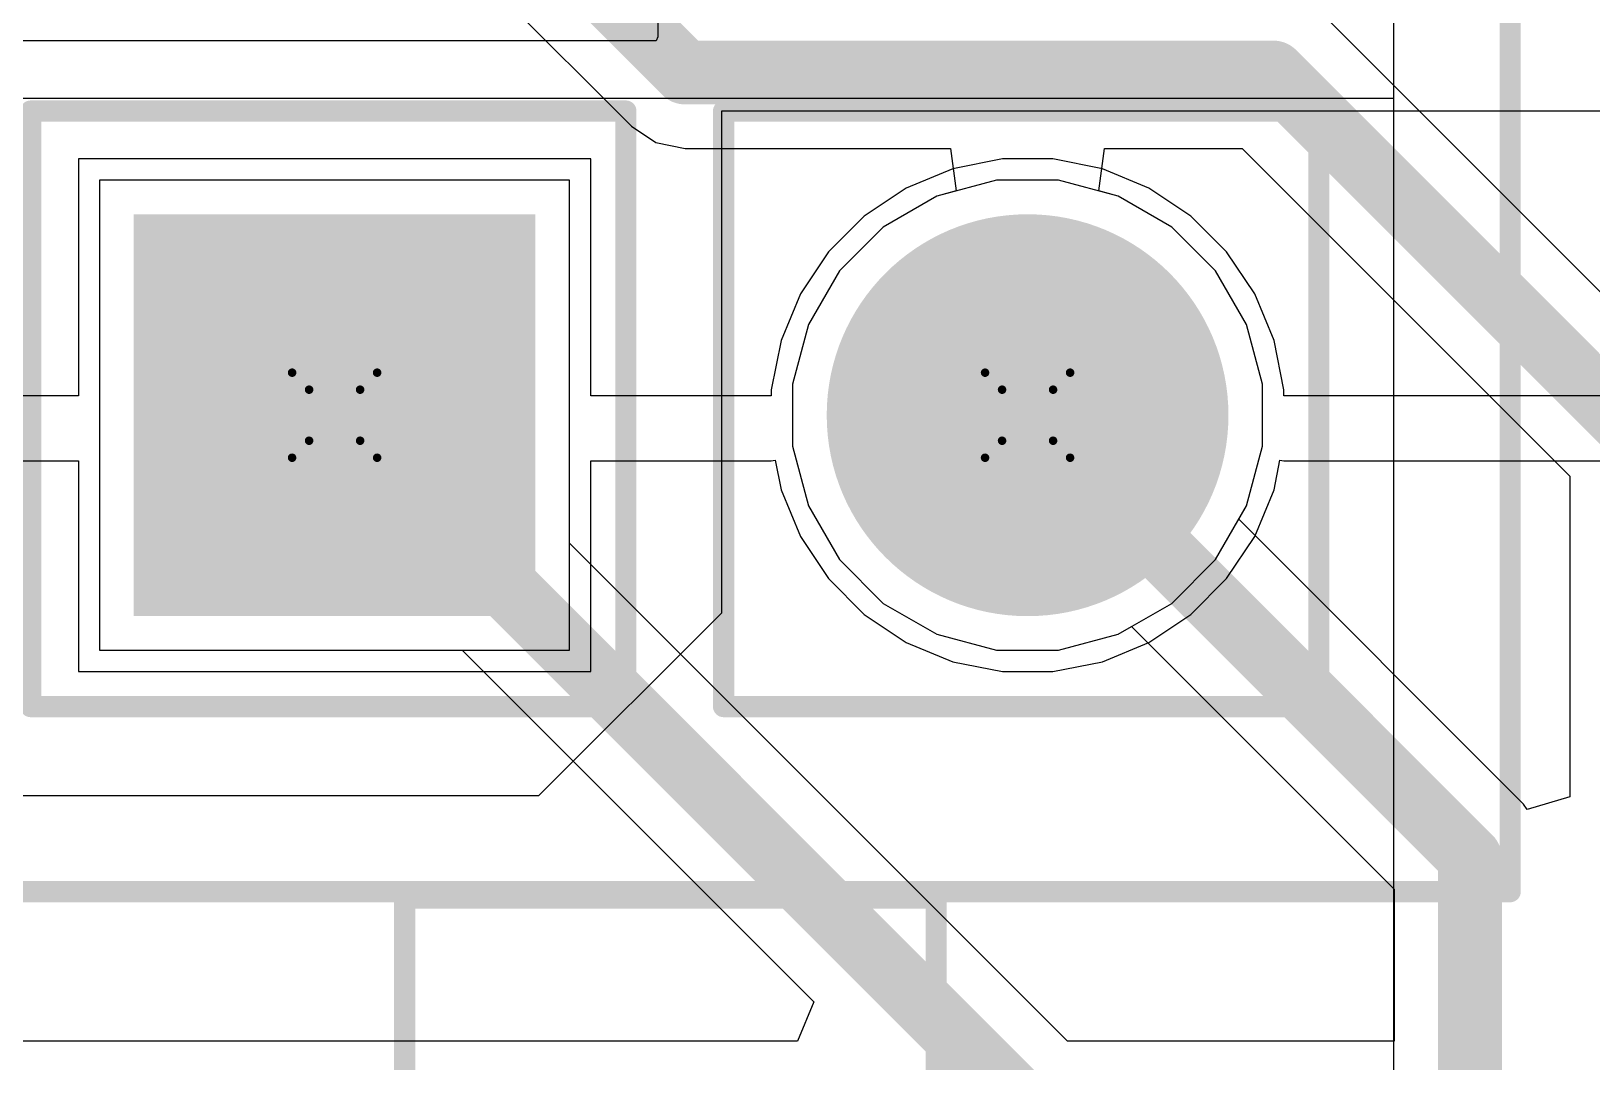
# Model space of a CAD drawing. Header units: inches. Extents: x 0 to 5379, y 0 to 5429.
# Drawn here: x 39.49 to 48.81, y 207.02 to 213.17 of the extents above; entities that cross this region are included whole.
import ezdxf

# ---------------------------------------------------------------- set-up
doc = ezdxf.new("R2010")
doc.units = ezdxf.units.IN
for name, color, linetype in [('Bottom Layer', 5, 'Continuous'), ('Bottom Solder', 6, 'Continuous'), ('Drill Drawing', 1, 'Continuous'), ('GND01', 16, 'Continuous'), ('GND02', 76, 'Continuous'), ('Multi-Layer', 9, 'Continuous'), ('Pad Holes', 156, 'Continuous'), ('PWR', 156, 'Continuous'), ('SIG 01', 90, 'Continuous'), ('Top Layer', 1, 'Continuous'), ('Top Overlay', 2, 'Continuous'), ('Top Solder', 216, 'Continuous')]:
    doc.layers.add(name, color=color, linetype=linetype)

# ---------------------------------------------------------------- blocks, each defined once
blk = doc.blocks.new('1_770174_0_798')
at = {"layer": 'Bottom Layer'}
h = blk.add_hatch(color=5, dxfattribs=at)
edge = h.paths.add_edge_path()
edge.add_arc((-4.295038399999999, 2.0699476), 1.1499977, 0, 360)
blk.add_hatch(color=5, dxfattribs=at).paths.add_polyline_path([(-1.3050901, 3.2199453), (0.9949053, 3.2199453), (0.9949053, 0.9199499), (-1.3050901, 0.9199499)])
at = {"layer": 'Bottom Solder'}
h = blk.add_hatch(color=6, dxfattribs=at)
edge = h.paths.add_edge_path()
edge.add_arc((-4.295038399999999, 2.0699476), 1.1999976, 0, 360)
blk.add_hatch(color=6, dxfattribs=at).paths.add_polyline_path([(-1.35509, 3.2699452), (1.0449052, 3.2699452), (1.0449052, 0.86995), (-1.35509, 0.86995)])
at = {"layer": 'GND01'}
h = blk.add_hatch(color=16, dxfattribs=at)
edge = h.paths.add_edge_path()
edge.add_arc((-4.295038399999999, 2.0699476), 1.1499977, 0, 360)
blk.add_hatch(color=16, dxfattribs=at).paths.add_polyline_path([(-1.3050901, 3.2199453), (0.9949053, 3.2199453), (0.9949053, 0.9199499), (-1.3050901, 0.9199499)])
at = {"layer": 'GND02'}
h = blk.add_hatch(color=76, dxfattribs=at)
edge = h.paths.add_edge_path()
edge.add_arc((-4.295038399999999, 2.0699476), 1.1499977, 0, 360)
blk.add_hatch(color=76, dxfattribs=at).paths.add_polyline_path([(-1.3050901, 3.2199453), (0.9949053, 3.2199453), (0.9949053, 0.9199499), (-1.3050901, 0.9199499)])
at = {"layer": 'Multi-Layer'}
h = blk.add_hatch(color=9, dxfattribs=at)
edge = h.paths.add_edge_path()
edge.add_arc((-4.295038399999999, 2.0699476), 1.1499977, 0, 360)
blk.add_hatch(color=9, dxfattribs=at).paths.add_polyline_path([(-1.3050901, 3.2199453), (0.9949053, 3.2199453), (0.9949053, 0.9199499), (-1.3050901, 0.9199499)])
at = {"layer": 'Pad Holes'}
h = blk.add_hatch(color=7, dxfattribs=at)
edge = h.paths.add_edge_path()
edge.add_arc((-4.2949876, 2.0699476), 0.6999985999999999, 0, 360)
h = blk.add_hatch(color=7, dxfattribs=at)
edge = h.paths.add_edge_path()
edge.add_arc((-0.1550924, 2.0699476), 0.6999985999999999, 0, 360)
at = {"layer": 'PWR'}
h = blk.add_hatch(color=156, dxfattribs=at)
edge = h.paths.add_edge_path()
edge.add_arc((-4.295038399999999, 2.0699476), 1.1499977, 0, 360)
blk.add_hatch(color=156, dxfattribs=at).paths.add_polyline_path([(-1.3050901, 3.2199453), (0.9949053, 3.2199453), (0.9949053, 0.9199499), (-1.3050901, 0.9199499)])
at = {"layer": 'SIG 01'}
h = blk.add_hatch(color=90, dxfattribs=at)
edge = h.paths.add_edge_path()
edge.add_arc((-4.295038399999999, 2.0699476), 1.1499977, 0, 360)
blk.add_hatch(color=90, dxfattribs=at).paths.add_polyline_path([(-1.3050901, 3.2199453), (0.9949053, 3.2199453), (0.9949053, 0.9199499), (-1.3050901, 0.9199499)])
at = {"layer": 'Top Layer'}
h = blk.add_hatch(color=1, dxfattribs=at)
edge = h.paths.add_edge_path()
edge.add_arc((-4.295038399999999, 2.0699476), 1.1499977, 0, 360)
blk.add_hatch(color=1, dxfattribs=at).paths.add_polyline_path([(-1.3050901, 3.2199453), (0.9949053, 3.2199453), (0.9949053, 0.9199499), (-1.3050901, 0.9199499)])
at = {"layer": 'Top Solder'}
h = blk.add_hatch(color=216, dxfattribs=at)
edge = h.paths.add_edge_path()
edge.add_arc((-4.295038399999999, 2.0699476), 1.1999976, 0, 360)
blk.add_hatch(color=216, dxfattribs=at).paths.add_polyline_path([(-1.35509, 3.2699452), (1.0449052, 3.2699452), (1.0449052, 0.86995), (-1.35509, 0.86995)])
at = {"layer": 'Top Overlay'}
for points in [[(-3.7489384, 6.0958476, 0.127, 0.127, 0), (-3.7489384, 4.9528476, 0.127, 0.127, 0)], [(-0.5739384, 6.0958476, 0.127, 0.127, 0), (-0.5739384, 4.9528476, 0.127, 0.127, 0)], [(-7.178065399999999, 4.9149762, 0.127, 0.127, 0), (-7.178065399999999, -4.915027, 0.127, 0.127, 0)], [(2.6899362, 4.9149762, 0.127, 0.127, 0), (-7.178065399999999, 4.9149762, 0.127, 0.127, 0)], [(-0.5739384, 4.9528476, 0.127, 0.127, 0), (-3.7489384, 4.9528476, 0.127, 0.127, 0)], [(-2.4789384, 3.809847599999999, 0.127, 0.127, 0), (-6.0349384, 3.809847599999999, 0.127, 0.127, 0)], [(-6.0349384, 3.809847599999999, 0.127, 0.127, 0), (-6.0349384, 0.2538476, 0.127, 0.127, 0)], [(-2.4789384, 3.809847599999999, 0.127, 0.127, 0), (-2.4789384, 0.2538476, 0.127, 0.127, 0)], [(1.6610076, 3.809847599999999, 0.127, 0.127, 0), (-1.8949924, 3.809847599999999, 0.127, 0.127, 0)], [(-1.8949924, 3.809847599999999, 0.127, 0.127, 0), (-1.8949924, 0.2538476, 0.127, 0.127, 0)], [(1.6610076, 3.809847599999999, 0.127, 0.127, 0), (1.6610076, 0.2538476, 0.127, 0.127, 0)], [(-2.4789384, 0.2538476, 0.127, 0.127, 0), (-6.0349384, 0.2538476, 0.127, 0.127, 0)], [(1.6610076, 0.2538476, 0.127, 0.127, 0), (-1.8949924, 0.2538476, 0.127, 0.127, 0)]]:
    blk.add_lwpolyline(points, format="xyseb", dxfattribs=at)
for points in [[(-7.2098154, 4.9149762, 0.0635, 0.0635, 1), (-7.1463154, 4.9149762, 0.0635, 0.0635, 1)], [(-7.2098154, 4.9149762, 0.0635, 0.0635, 1), (-7.1463154, 4.9149762, 0.0635, 0.0635, 1)], [(-3.7806884, 4.9528476, 0.0635, 0.0635, 1), (-3.7171884, 4.9528476, 0.0635, 0.0635, 1)], [(-3.7806884, 4.9528476, 0.0635, 0.0635, 1), (-3.7171884, 4.9528476, 0.0635, 0.0635, 1)], [(-0.6056883999999999, 4.9528476, 0.0635, 0.0635, 1), (-0.5421884, 4.9528476, 0.0635, 0.0635, 1)], [(-0.6056883999999999, 4.9528476, 0.0635, 0.0635, 1), (-0.5421884, 4.9528476, 0.0635, 0.0635, 1)], [(-6.066688399999999, 3.809847599999999, 0.0635, 0.0635, 1), (-6.0031884, 3.809847599999999, 0.0635, 0.0635, 1)], [(-6.066688399999999, 3.809847599999999, 0.0635, 0.0635, 1), (-6.0031884, 3.809847599999999, 0.0635, 0.0635, 1)], [(-2.5106884, 3.809847599999999, 0.0635, 0.0635, 1), (-2.4471884, 3.809847599999999, 0.0635, 0.0635, 1)], [(-2.5106884, 3.809847599999999, 0.0635, 0.0635, 1), (-2.4471884, 3.809847599999999, 0.0635, 0.0635, 1)], [(-1.9267424, 3.809847599999999, 0.0635, 0.0635, 1), (-1.8632424, 3.809847599999999, 0.0635, 0.0635, 1)], [(-1.9267424, 3.809847599999999, 0.0635, 0.0635, 1), (-1.8632424, 3.809847599999999, 0.0635, 0.0635, 1)], [(1.6292576, 3.809847599999999, 0.0635, 0.0635, 1), (1.6927576, 3.809847599999999, 0.0635, 0.0635, 1)], [(1.6292576, 3.809847599999999, 0.0635, 0.0635, 1), (1.6927576, 3.809847599999999, 0.0635, 0.0635, 1)], [(-6.066688399999999, 0.2538476, 0.0635, 0.0635, 1), (-6.0031884, 0.2538476, 0.0635, 0.0635, 1)], [(-6.066688399999999, 0.2538476, 0.0635, 0.0635, 1), (-6.0031884, 0.2538476, 0.0635, 0.0635, 1)], [(-2.5106884, 0.2538476, 0.0635, 0.0635, 1), (-2.4471884, 0.2538476, 0.0635, 0.0635, 1)], [(-2.5106884, 0.2538476, 0.0635, 0.0635, 1), (-2.4471884, 0.2538476, 0.0635, 0.0635, 1)], [(-1.9267424, 0.2538476, 0.0635, 0.0635, 1), (-1.8632424, 0.2538476, 0.0635, 0.0635, 1)], [(-1.9267424, 0.2538476, 0.0635, 0.0635, 1), (-1.8632424, 0.2538476, 0.0635, 0.0635, 1)], [(1.6292576, 0.2538476, 0.0635, 0.0635, 1), (1.6927576, 0.2538476, 0.0635, 0.0635, 1)], [(1.6292576, 0.2538476, 0.0635, 0.0635, 1), (1.6927576, 0.2538476, 0.0635, 0.0635, 1)]]:
    blk.add_lwpolyline(points, format="xyseb", close=True, dxfattribs=at)

msp = doc.modelspace()

# ---------------------------------------------------------------- linework, layer by layer
at = {"layer": 'Bottom Layer'}
for p, q in [((47.62630048, 219.61155976), (47.62630048, 156.0826952)), ((37.5859675, 212.7758), (47.62630048, 212.7758)), ((47.62630048, 212.7758), (47.62630048, 169.3922952)), ((45.25452214, 212.28571462), (44.89743877999999, 212.19003536)), ((45.6242039, 212.28571462), (45.25452214, 212.28571462)), ((45.98128725999999, 212.19003536), (45.6242039, 212.28571462)), ((44.89743877999999, 212.19003536), (44.57728702, 212.00519448)), ((46.30143902, 212.00519448), (45.98128725999999, 212.19003536)), ((44.57728702, 212.00519448), (44.31588546, 211.74379292)), ((46.56284058, 211.74379292), (46.30143902, 212.00519448)), ((44.31588546, 211.74379292), (44.13104457999999, 211.42364116)), ((46.74768146, 211.42364116), (46.56284058, 211.74379292)), ((44.13104457999999, 211.42364116), (44.03536532, 211.0665578)), ((46.84336071999999, 211.0665578), (46.74768146, 211.42364116)), ((44.03536532, 211.0665578), (44.03536532, 210.69687604)), ((46.84336071999999, 210.69687604), (46.84336071999999, 211.0665578)), ((44.03536532, 210.69687604), (44.13104457999999, 210.33979268)), ((46.74768146, 210.33979268), (46.84336071999999, 210.69687604)), ((44.13104457999999, 210.33979268), (44.31588546, 210.01964092)), ((46.56284058, 210.01964092), (46.74768146, 210.33979268)), ((44.31588546, 210.01964092), (44.57728702, 209.75823936)), ((46.30143902, 209.75823936), (46.56284058, 210.01964092)), ((44.57728702, 209.75823936), (44.89743877999999, 209.57339848)), ((45.98128725999999, 209.57339848), (46.30143902, 209.75823936)), ((44.89743877999999, 209.57339848), (45.25452214, 209.47771922)), ((45.6242039, 209.47771922), (45.98128725999999, 209.57339848)), ((45.25452214, 209.47771922), (45.6242039, 209.47771922))]:
    msp.add_line(p, q, dxfattribs=at)
at = {"layer": 'Drill Drawing'}
for points in [[(41.04541702, 211.13571692, 0.0508, 0.0508, 0), (41.55341702, 211.13571692, 0.0508, 0.0508, 0)], [(41.04541702, 210.62771692, 0.0508, 0.0508, 0), (41.04541702, 211.13571692, 0.0508, 0.0508, 0)], [(41.55341702, 210.62771692, 0.0508, 0.0508, 0), (41.55341702, 211.13571692, 0.0508, 0.0508, 0)], [(45.18531222, 211.13571692, 0.0508, 0.0508, 0), (45.69331222, 211.13571692, 0.0508, 0.0508, 0)], [(45.18531222, 210.62771692, 0.0508, 0.0508, 0), (45.18531222, 211.13571692, 0.0508, 0.0508, 0)], [(45.69331222, 210.62771692, 0.0508, 0.0508, 0), (45.69331222, 211.13571692, 0.0508, 0.0508, 0)], [(41.14701701999999, 211.03411692, 0.0508, 0.0508, 0), (41.45181701999999, 211.03411692, 0.0508, 0.0508, 0)], [(41.14701701999999, 210.72931692, 0.0508, 0.0508, 0), (41.14701701999999, 211.03411692, 0.0508, 0.0508, 0)], [(41.45181701999999, 210.72931692, 0.0508, 0.0508, 0), (41.45181701999999, 211.03411692, 0.0508, 0.0508, 0)], [(45.28691222, 211.03411692, 0.0508, 0.0508, 0), (45.59171222, 211.03411692, 0.0508, 0.0508, 0)], [(45.28691222, 210.72931692, 0.0508, 0.0508, 0), (45.28691222, 211.03411692, 0.0508, 0.0508, 0)], [(45.59171222, 210.72931692, 0.0508, 0.0508, 0), (45.59171222, 211.03411692, 0.0508, 0.0508, 0)], [(41.14701701999999, 210.72931692, 0.0508, 0.0508, 0), (41.45181701999999, 210.72931692, 0.0508, 0.0508, 0)], [(45.28691222, 210.72931692, 0.0508, 0.0508, 0), (45.59171222, 210.72931692, 0.0508, 0.0508, 0)], [(41.04541702, 210.62771692, 0.0508, 0.0508, 0), (41.55341702, 210.62771692, 0.0508, 0.0508, 0)], [(45.18531222, 210.62771692, 0.0508, 0.0508, 0), (45.69331222, 210.62771692, 0.0508, 0.0508, 0)]]:
    msp.add_lwpolyline(points, format="xyseb", dxfattribs=at)
for points in [[(41.03271702, 211.13571692, 0.0254, 0.0254, 1), (41.05811702, 211.13571692, 0.0254, 0.0254, 1)], [(41.03271702, 211.13571692, 0.0254, 0.0254, 1), (41.05811702, 211.13571692, 0.0254, 0.0254, 1)], [(41.54071702, 211.13571692, 0.0254, 0.0254, 1), (41.56611701999999, 211.13571692, 0.0254, 0.0254, 1)], [(41.54071702, 211.13571692, 0.0254, 0.0254, 1), (41.56611701999999, 211.13571692, 0.0254, 0.0254, 1)], [(45.17261222, 211.13571692, 0.0254, 0.0254, 1), (45.19801222, 211.13571692, 0.0254, 0.0254, 1)], [(45.17261222, 211.13571692, 0.0254, 0.0254, 1), (45.19801222, 211.13571692, 0.0254, 0.0254, 1)], [(45.68061221999999, 211.13571692, 0.0254, 0.0254, 1), (45.70601222, 211.13571692, 0.0254, 0.0254, 1)], [(45.68061221999999, 211.13571692, 0.0254, 0.0254, 1), (45.70601222, 211.13571692, 0.0254, 0.0254, 1)], [(41.13431702, 211.03411692, 0.0254, 0.0254, 1), (41.15971702, 211.03411692, 0.0254, 0.0254, 1)], [(41.13431702, 211.03411692, 0.0254, 0.0254, 1), (41.15971702, 211.03411692, 0.0254, 0.0254, 1)], [(41.43911702, 211.03411692, 0.0254, 0.0254, 1), (41.46451702, 211.03411692, 0.0254, 0.0254, 1)], [(41.43911702, 211.03411692, 0.0254, 0.0254, 1), (41.46451702, 211.03411692, 0.0254, 0.0254, 1)], [(45.27421222, 211.03411692, 0.0254, 0.0254, 1), (45.29961222, 211.03411692, 0.0254, 0.0254, 1)], [(45.27421222, 211.03411692, 0.0254, 0.0254, 1), (45.29961222, 211.03411692, 0.0254, 0.0254, 1)], [(45.57901222, 211.03411692, 0.0254, 0.0254, 1), (45.60441222, 211.03411692, 0.0254, 0.0254, 1)], [(45.57901222, 211.03411692, 0.0254, 0.0254, 1), (45.60441222, 211.03411692, 0.0254, 0.0254, 1)], [(41.13431702, 210.72931692, 0.0254, 0.0254, 1), (41.15971702, 210.72931692, 0.0254, 0.0254, 1)], [(41.13431702, 210.72931692, 0.0254, 0.0254, 1), (41.15971702, 210.72931692, 0.0254, 0.0254, 1)], [(41.43911702, 210.72931692, 0.0254, 0.0254, 1), (41.46451702, 210.72931692, 0.0254, 0.0254, 1)], [(41.43911702, 210.72931692, 0.0254, 0.0254, 1), (41.46451702, 210.72931692, 0.0254, 0.0254, 1)], [(45.27421222, 210.72931692, 0.0254, 0.0254, 1), (45.29961222, 210.72931692, 0.0254, 0.0254, 1)], [(45.27421222, 210.72931692, 0.0254, 0.0254, 1), (45.29961222, 210.72931692, 0.0254, 0.0254, 1)], [(45.57901222, 210.72931692, 0.0254, 0.0254, 1), (45.60441222, 210.72931692, 0.0254, 0.0254, 1)], [(45.57901222, 210.72931692, 0.0254, 0.0254, 1), (45.60441222, 210.72931692, 0.0254, 0.0254, 1)], [(41.03271702, 210.62771692, 0.0254, 0.0254, 1), (41.05811702, 210.62771692, 0.0254, 0.0254, 1)], [(41.03271702, 210.62771692, 0.0254, 0.0254, 1), (41.05811702, 210.62771692, 0.0254, 0.0254, 1)], [(41.54071702, 210.62771692, 0.0254, 0.0254, 1), (41.56611701999999, 210.62771692, 0.0254, 0.0254, 1)], [(41.54071702, 210.62771692, 0.0254, 0.0254, 1), (41.56611701999999, 210.62771692, 0.0254, 0.0254, 1)], [(45.17261222, 210.62771692, 0.0254, 0.0254, 1), (45.19801222, 210.62771692, 0.0254, 0.0254, 1)], [(45.17261222, 210.62771692, 0.0254, 0.0254, 1), (45.19801222, 210.62771692, 0.0254, 0.0254, 1)], [(45.68061221999999, 210.62771692, 0.0254, 0.0254, 1), (45.70601222, 210.62771692, 0.0254, 0.0254, 1)], [(45.68061221999999, 210.62771692, 0.0254, 0.0254, 1), (45.70601222, 210.62771692, 0.0254, 0.0254, 1)]]:
    msp.add_lwpolyline(points, format="xyseb", close=True, dxfattribs=at)
at = {"layer": 'GND01'}
for p, q in [((42.70341472, 212.28571462), (39.89541931999999, 212.28571462)), ((39.89541931999999, 212.28571462), (39.89541931999999, 209.47771922)), ((42.70341472, 209.47771922), (42.70341472, 212.28571462)), ((45.25452214, 212.28571462), (44.89743877999999, 212.19003536)), ((45.6242039, 212.28571462), (45.25452214, 212.28571462)), ((45.98128725999999, 212.19003536), (45.6242039, 212.28571462)), ((44.89743877999999, 212.19003536), (44.57728702, 212.00519448)), ((46.30143902, 212.00519448), (45.98128725999999, 212.19003536)), ((44.57728702, 212.00519448), (44.31588546, 211.74379292)), ((46.56284058, 211.74379292), (46.30143902, 212.00519448)), ((44.31588546, 211.74379292), (44.13104457999999, 211.42364116)), ((46.74768146, 211.42364116), (46.56284058, 211.74379292)), ((44.13104457999999, 211.42364116), (44.03536532, 211.0665578)), ((46.84336071999999, 211.0665578), (46.74768146, 211.42364116)), ((44.03536532, 211.0665578), (44.03536532, 210.69687604)), ((46.84336071999999, 210.69687604), (46.84336071999999, 211.0665578)), ((44.03536532, 210.69687604), (44.13104457999999, 210.33979268)), ((46.74768146, 210.33979268), (46.84336071999999, 210.69687604)), ((44.13104457999999, 210.33979268), (44.31588546, 210.01964092)), ((46.56284058, 210.01964092), (46.74768146, 210.33979268)), ((44.31588546, 210.01964092), (44.57728702, 209.75823936)), ((46.30143902, 209.75823936), (46.56284058, 210.01964092)), ((44.57728702, 209.75823936), (44.89743877999999, 209.57339848)), ((45.98128725999999, 209.57339848), (46.30143902, 209.75823936)), ((44.89743877999999, 209.57339848), (45.25452214, 209.47771922)), ((45.6242039, 209.47771922), (45.98128725999999, 209.57339848)), ((39.89541931999999, 209.47771922), (42.70341472, 209.47771922)), ((45.25452214, 209.47771922), (45.6242039, 209.47771922))]:
    msp.add_line(p, q, dxfattribs=at)
at = {"layer": 'GND02'}
for p, q in [((42.70341472, 212.28571462), (39.89541931999999, 212.28571462)), ((39.89541931999999, 212.28571462), (39.89541931999999, 209.47771922)), ((42.70341472, 209.47771922), (42.70341472, 212.28571462)), ((45.25452214, 212.28571462), (44.89743877999999, 212.19003536)), ((45.6242039, 212.28571462), (45.25452214, 212.28571462)), ((45.98128725999999, 212.19003536), (45.6242039, 212.28571462)), ((44.89743877999999, 212.19003536), (44.57728702, 212.00519448)), ((46.30143902, 212.00519448), (45.98128725999999, 212.19003536)), ((44.57728702, 212.00519448), (44.31588546, 211.74379292)), ((46.56284058, 211.74379292), (46.30143902, 212.00519448)), ((44.31588546, 211.74379292), (44.13104457999999, 211.42364116)), ((46.74768146, 211.42364116), (46.56284058, 211.74379292)), ((44.13104457999999, 211.42364116), (44.03536532, 211.0665578)), ((46.84336071999999, 211.0665578), (46.74768146, 211.42364116)), ((44.03536532, 211.0665578), (44.03536532, 210.69687604)), ((46.84336071999999, 210.69687604), (46.84336071999999, 211.0665578)), ((44.03536532, 210.69687604), (44.13104457999999, 210.33979268)), ((46.74768146, 210.33979268), (46.84336071999999, 210.69687604)), ((44.13104457999999, 210.33979268), (44.31588546, 210.01964092)), ((46.56284058, 210.01964092), (46.74768146, 210.33979268)), ((44.31588546, 210.01964092), (44.57728702, 209.75823936)), ((46.30143902, 209.75823936), (46.56284058, 210.01964092)), ((44.57728702, 209.75823936), (44.89743877999999, 209.57339848)), ((45.98128725999999, 209.57339848), (46.30143902, 209.75823936)), ((44.89743877999999, 209.57339848), (45.25452214, 209.47771922)), ((45.6242039, 209.47771922), (45.98128725999999, 209.57339848)), ((39.89541931999999, 209.47771922), (42.70341472, 209.47771922)), ((45.25452214, 209.47771922), (45.6242039, 209.47771922))]:
    msp.add_line(p, q, dxfattribs=at)
at = {"layer": 'PWR'}
for p, q in [((41.92088136, 213.75926768), (43.07240814, 212.6077409)), ((49.45232426, 211.0255368), (47.22919688, 213.24866672)), ((43.07240814, 212.6077409), (43.07241321999999, 212.60773328)), ((43.07241321999999, 212.60773328), (43.21944366, 212.50949116)), ((43.21944366, 212.50949116), (43.39287994, 212.47499034)), ((43.39287994, 212.47499034), (43.39289264, 212.47499288)), ((43.39289264, 212.47499288), (44.97953412, 212.47499288)), ((44.97953412, 212.47499288), (45.01297322, 212.22099288)), ((45.86575282, 212.22099288), (45.89919192, 212.47499288)), ((45.89919192, 212.47499288), (46.72100383999999, 212.47499288)), ((46.72100383999999, 212.47499288), (48.67865803999999, 210.51734122)), ((42.70341472, 212.28571462), (39.89541931999999, 212.28571462)), ((39.89541931999999, 212.28571462), (39.89541931999999, 209.47771922)), ((42.70341472, 210.11858916), (42.70341472, 212.28571462)), ((45.01297322, 212.22099288), (44.89743877999999, 212.19003536)), ((45.98128725999999, 212.19003536), (45.86575282, 212.22099288)), ((44.89743877999999, 212.19003536), (44.57728702, 212.00519448)), ((46.30143902, 212.00519448), (45.98128725999999, 212.19003536)), ((44.57728702, 212.00519448), (44.31588546, 211.74379292)), ((46.56284058, 211.74379292), (46.30143902, 212.00519448)), ((44.31588546, 211.74379292), (44.13104457999999, 211.42364116)), ((46.74768146, 211.42364116), (46.56284058, 211.74379292)), ((44.13104457999999, 211.42364116), (44.03536532, 211.0665578)), ((46.84336071999999, 211.0665578), (46.74768146, 211.42364116)), ((44.03536532, 211.0665578), (44.03536532, 210.69687604)), ((46.84336071999999, 210.69687604), (46.84336071999999, 211.0665578)), ((44.03536532, 210.69687604), (44.13104457999999, 210.33979268)), ((46.74768146, 210.33979268), (46.84336071999999, 210.69687604)), ((48.67865803999999, 210.51734122), (48.67865803999999, 208.60352488)), ((44.13104457999999, 210.33979268), (44.31588546, 210.01964092)), ((46.7017354, 210.26021448), (46.74768146, 210.33979268)), ((48.40287499999999, 208.55907488), (46.7017354, 210.26021448)), ((45.67800363999999, 207.14400024), (42.70341472, 210.11858916)), ((44.31588546, 210.01964092), (44.57728702, 209.75823936)), ((44.57728702, 209.75823936), (44.89743877999999, 209.57339848)), ((45.98128725999999, 209.57339848), (46.06078672, 209.61929628)), ((46.06078672, 209.61929628), (47.62920115999999, 208.05088184)), ((44.89743877999999, 209.57339848), (45.25452214, 209.47771922)), ((45.6242039, 209.47771922), (45.98128725999999, 209.57339848)), ((39.89541931999999, 209.47771922), (42.06241778, 209.47771922)), ((42.06241778, 209.47771922), (44.16147124, 207.37866576)), ((45.25452214, 209.47771922), (45.6242039, 209.47771922)), ((48.42465804, 208.52647652), (48.40287499999999, 208.55907488)), ((48.67865803999999, 208.60352488), (48.42465804, 208.52647652)), ((47.62920115999999, 208.05088184), (47.62920115999999, 207.14400024)), ((44.16147124, 207.37866576), (44.06426798, 207.14400024)), ((44.06426798, 207.14400024), (38.12633725999999, 207.14400024)), ((46.58942675999999, 207.14400024), (45.67800363999999, 207.14400024)), ((47.62920115999999, 207.14400024), (46.58942675999999, 207.14400024))]:
    msp.add_line(p, q, dxfattribs=at)
for points in [[(41.29946782, 215.02161212, 0.3809999999999999, 0.3809999999999999, 0), (43.39287994, 212.9282, 0.3809999999999999, 0.3809999999999999, 0)], [(43.39287994, 212.9282, 0.3809999999999999, 0.3809999999999999, 0), (46.90873016, 212.9282, 0.3809999999999999, 0.3809999999999999, 0)], [(46.90873016, 212.9282, 0.3809999999999999, 0.3809999999999999, 0), (49.13186516, 210.705065, 0.3809999999999999, 0.3809999999999999, 0)], [(41.29940432, 210.88166612, 0.3809999999999999, 0.3809999999999999, 0), (41.29940432, 210.88171692, 0.3809999999999999, 0.3809999999999999, 0)], [(41.29940432, 210.88166612, 0.3809999999999999, 0.3809999999999999, 0), (46.98960884, 205.1914616, 0.3809999999999999, 0.3809999999999999, 0)], [(45.43929952, 210.88171692, 0.3809999999999999, 0.3809999999999999, 0), (48.08240828, 208.23860816, 0.3809999999999999, 0.3809999999999999, 0)], [(48.08240828, 143.03801212, 0.3809999999999999, 0.3809999999999999, 0), (48.08240828, 208.23860816, 0.3809999999999999, 0.3809999999999999, 0)]]:
    msp.add_lwpolyline(points, format="xyseb", dxfattribs=at)
for points in [[(43.29762994, 212.9282, 0.1905, 0.1905, 1), (43.48812993999999, 212.9282, 0.1905, 0.1905, 1)], [(43.29762994, 212.9282, 0.1905, 0.1905, 1), (43.48812993999999, 212.9282, 0.1905, 0.1905, 1)], [(46.81348016, 212.9282, 0.1905, 0.1905, 1), (47.00398016, 212.9282, 0.1905, 0.1905, 1)], [(46.81348016, 212.9282, 0.1905, 0.1905, 1), (47.00398016, 212.9282, 0.1905, 0.1905, 1)], [(41.20415431999999, 210.88171692, 0.1905, 0.1905, 1), (41.39465432, 210.88171692, 0.1905, 0.1905, 1)], [(41.20415431999999, 210.88166612, 0.1905, 0.1905, 1), (41.39465432, 210.88166612, 0.1905, 0.1905, 1)], [(41.20415431999999, 210.88166612, 0.1905, 0.1905, 1), (41.39465432, 210.88166612, 0.1905, 0.1905, 1)], [(45.34404952, 210.88171692, 0.1905, 0.1905, 1), (45.53454952, 210.88171692, 0.1905, 0.1905, 1)], [(47.98715828, 208.23860816, 0.1905, 0.1905, 1), (48.17765828, 208.23860816, 0.1905, 0.1905, 1)], [(47.98715828, 208.23860816, 0.1905, 0.1905, 1), (48.17765828, 208.23860816, 0.1905, 0.1905, 1)]]:
    msp.add_lwpolyline(points, format="xyseb", close=True, dxfattribs=at)
at = {"layer": 'SIG 01'}
for p, q in [((42.83041472, 212.41271462), (39.76841932, 212.41271462)), ((39.76841932, 212.41271462), (39.76841932, 210.9978)), ((42.83041472, 210.9978), (42.83041472, 212.41271462)), ((45.28857338, 212.41271462), (44.99278784, 212.35387806)), ((45.59015265999999, 212.41271462), (45.28857338, 212.41271462)), ((45.8859382, 212.35387806), (45.59015265999999, 212.41271462)), ((44.99278784, 212.35387806), (44.71416508, 212.23846808)), ((46.16456096, 212.23846808), (45.8859382, 212.35387806)), ((44.71416508, 212.23846808), (44.46340866, 212.07091952)), ((46.41531738, 212.07091952), (46.16456096, 212.23846808)), ((44.46340866, 212.07091952), (44.25016041999999, 211.85767128)), ((46.62856562, 211.85767128), (46.41531738, 212.07091952)), ((44.25016041999999, 211.85767128), (44.08261185999999, 211.60691486)), ((46.79611418, 211.60691486), (46.62856562, 211.85767128)), ((44.08261185999999, 211.60691486), (43.96720188, 211.3282921)), ((46.91152416, 211.3282921), (46.79611418, 211.60691486)), ((43.96720188, 211.3282921), (43.90836531999999, 211.03250656)), ((46.97036072, 211.03250656), (46.91152416, 211.3282921)), ((39.76841932, 210.9978), (38.70333635999999, 210.9978)), ((43.90836531999999, 210.9978), (42.83041472, 210.9978)), ((43.90836531999999, 211.03250656), (43.90836531999999, 210.9978)), ((46.97036072, 210.9978), (46.97036072, 211.03250656)), ((55.60250499999999, 210.9978), (46.97036072, 210.9978)), ((43.90836531999999, 210.60933494), (43.93163171999999, 210.61396282)), ((43.93163171999999, 210.61396282), (43.96720188, 210.43514174)), ((46.91152416, 210.43514174), (46.94709432, 210.61396282)), ((46.94709432, 210.61396282), (46.97036072, 210.60933494)), ((38.7033389, 210.60933494), (39.76841932, 210.60933494)), ((39.76841932, 210.60933494), (39.76841932, 209.35071922)), ((42.83041472, 209.35071922), (42.83041472, 210.60933494)), ((42.83041472, 210.60933494), (43.90836531999999, 210.60933494)), ((46.97036072, 210.60933494), (55.21403993999999, 210.60933494)), ((43.96720188, 210.43514174), (44.08261185999999, 210.15651898)), ((46.79611418, 210.15651898), (46.91152416, 210.43514174)), ((44.08261185999999, 210.15651898), (44.25016041999999, 209.90576256)), ((46.62856562, 209.90576256), (46.79611418, 210.15651898)), ((44.25016041999999, 209.90576256), (44.46340866, 209.69251432)), ((46.41531738, 209.69251432), (46.62856562, 209.90576256)), ((44.46340866, 209.69251432), (44.71416508, 209.52496576)), ((46.16456096, 209.52496576), (46.41531738, 209.69251432)), ((44.71416508, 209.52496576), (44.99278784, 209.40955578)), ((45.8859382, 209.40955578), (46.16456096, 209.52496576)), ((44.99278784, 209.40955578), (45.28857338, 209.35071922)), ((45.59015265999999, 209.35071922), (45.8859382, 209.40955578)), ((39.76841932, 209.35071922), (42.83041472, 209.35071922)), ((45.28857338, 209.35071922), (45.59015265999999, 209.35071922))]:
    msp.add_line(p, q, dxfattribs=at)
at = {"layer": 'Top Layer'}
for p, q in [((43.2311175, 219.61155976), (43.2311175, 213.14201466)), ((43.2311175, 213.14201466), (43.22059428, 213.11661212)), ((43.22059428, 213.11661212), (26.06402712, 213.11661212)), ((43.61179746, 209.70239746), (43.6118, 212.6996)), ((43.6118, 212.6996), (50.85079999999999, 212.6996)), ((42.51959492, 208.61019492), (43.61179746, 209.70239746)), ((34.83791356, 208.6102), (42.51959492, 208.61019492))]:
    msp.add_line(p, q, dxfattribs=at)

# ---------------------------------------------------------------- block references
at = {"rotation": 180}
msp.add_blockref('1_770174_0_798', (41.14432462, 212.95166452), dxfattribs=at)

doc.saveas('drawing.dxf')
